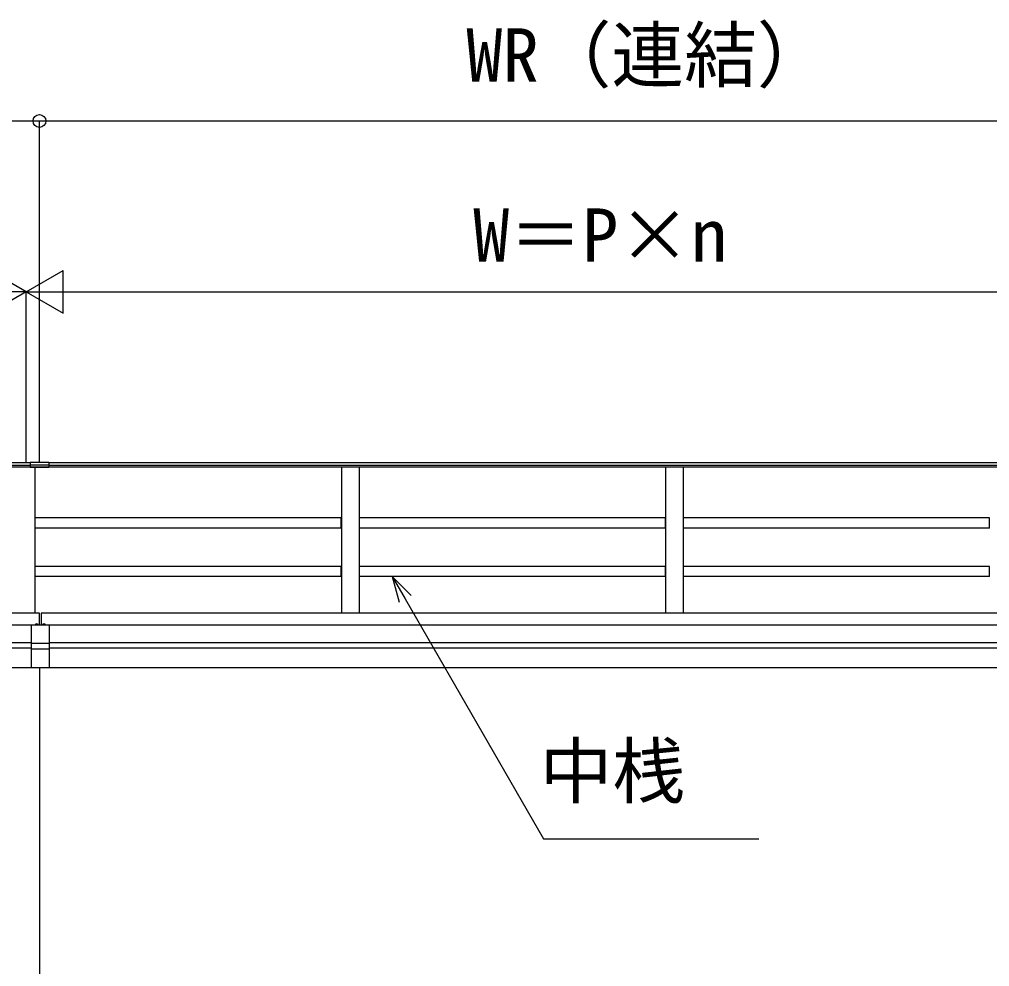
# Model space of a CAD drawing. Units: millimetres, scale not verified. Extents: x -10500 to 10500, y -15600 to 15524.
# Drawn here: x -4172 to -1448, y -3704 to -1045 of the extents above; entities that cross this region are included whole.
import ezdxf
from ezdxf.enums import TextEntityAlignment as Align

# ---------------------------------------------------------------- set-up
doc = ezdxf.new("R2010")
doc.units = ezdxf.units.MM
doc.header["$LTSCALE"] = 80
doc.layers.add('0-4_YKK_A1', color=4, linetype='Continuous')
doc.layers.add('0-5_YKK_D', color=6, linetype='Continuous')
doc.styles.add('ＭＳ ゴシック', font='')
doc.styles.get('ＭＳ ゴシック').set_extended_font_data('MS Gothic')

msp = doc.modelspace()

# ---------------------------------------------------------------- linework, layer by layer
at = {"layer": '0-4_YKK_A1'}
for p, q in [((-4141.5, -2290.16), (-7825, -2290.16)), ((-4141.5, -2297.1), (-7825, -2297.1)), ((-4141.5, -2302.35), (-7825, -2302.35)), ((-4141.5, -2288.73), (-4141.5, -2303.16)), ((-4089.5, -2288.73), (-4141.5, -2288.73)), ((-4089.5, -2296.46), (-4141.5, -2296.46)), ((-4089.5, -2302.59), (-4141.5, -2302.59)), ((-4089.5, -2303.16), (-4141.5, -2303.16)), ((-4128, -2303.16), (-4128, -2712.17)), ((-4089.5, -2288.73), (-4089.5, -2303.16)), ((-481, -2290.16), (-4089.5, -2290.16)), ((-481, -2297.1), (-4089.5, -2297.1)), ((-481, -2302.35), (-4089.5, -2302.35)), ((-3268, -2302.35), (-3268, -2712.17)), ((-3218, -2302.35), (-3218, -2712.17)), ((-2358, -2302.35), (-2358, -2712.17)), ((-2308, -2302.35), (-2308, -2712.17)), ((-4115.5, -2712.17), (-7825.5, -2712.17)), ((-4115.5, -2744.5), (-4115.5, -2712.17)), ((-480.5, -2712.17), (-4110.5, -2712.17)), ((-4110.5, -2712.17), (-4110.5, -2744.5)), ((-4138, -2745.5), (-7825.5, -2745.5)), ((-4126.98, -2744.5), (-4119.02, -2744.5)), ((-4125.08, -2742.42), (-4124.15, -2744.29)), ((-4124.15, -2744.29), (-4123.75, -2744.5)), ((-4121.86, -2744.29), (-4122.25, -2744.5)), ((-4120.93, -2742.42), (-4121.86, -2744.29)), ((-4106.98, -2744.5), (-4099.02, -2744.5)), ((-4105.08, -2742.42), (-4104.15, -2744.29)), ((-4104.15, -2744.29), (-4103.75, -2744.5)), ((-4101.86, -2744.29), (-4102.25, -2744.5)), ((-4100.93, -2742.42), (-4101.86, -2744.29)), ((-480.5, -2745.5), (-4088, -2745.5)), ((-4138, -2795.5), (-7825.5, -2795.5)), ((-4088, -2796.97), (-4138, -2796.97)), ((-480.5, -2795.5), (-4088, -2795.5)), ((-4138, -2810.5), (-4288, -2810.5)), ((-4088, -2812.73), (-4138, -2812.73)), ((-733, -2810.5), (-4088, -2810.5)), ((-4115.5, -2865.5), (-7592.6, -2865.5)), ((-4115.5, -2865.5), (-4115.5, -4855.5)), ((-713.4, -2865.5), (-4110.5, -2865.5))]:
    msp.add_line(p, q, dxfattribs=at)
for points in [[(-3268.5, -2473.19), (-3268.5, -2444.46), (-4127.5, -2444.46)], [(-3268.5, -2473.19), (-4127.5, -2473.19), (-4127.5, -2444.46)], [(-2358.5, -2473.19), (-2358.5, -2444.46), (-3217.5, -2444.46)], [(-2358.5, -2473.19), (-3217.5, -2473.19), (-3217.5, -2444.46)], [(-1448.5, -2473.19), (-1448.5, -2444.46), (-2307.5, -2444.46)], [(-1448.5, -2473.19), (-2307.5, -2473.19), (-2307.5, -2444.46)], [(-3268.5, -2609.51), (-3268.5, -2580.78), (-4127.5, -2580.78)], [(-3268.5, -2609.51), (-4127.5, -2609.51), (-4127.5, -2580.78)], [(-2358.5, -2609.51), (-2358.5, -2580.78), (-3217.5, -2580.78)], [(-2358.5, -2609.51), (-3217.5, -2609.51), (-3217.5, -2580.78)], [(-1448.5, -2609.51), (-1448.5, -2580.78), (-2307.5, -2580.78)], [(-1448.5, -2609.51), (-2307.5, -2609.51), (-2307.5, -2580.78)]]:
    msp.add_lwpolyline(points, dxfattribs=at)
msp.add_lwpolyline([(-4138, -2744.5), (-4088, -2744.5), (-4088, -2865.5), (-4138, -2865.5)], close=True, dxfattribs=at)
for centre, radius, start, end in [((-4126.98, -2744.23), 0.274, 142.28591, 270), ((-4123, -2747.3), 5.3, 37.71409, 142.28591), ((-4119.02, -2744.23), 0.274, 270, 37.71409), ((-4106.98, -2744.23), 0.274, 142.28591, 270), ((-4103, -2747.3), 5.3, 37.71409, 142.28591), ((-4099.02, -2744.23), 0.274, 270, 37.71409)]:
    msp.add_arc(centre, radius, start, end, dxfattribs=at)
at = {"layer": '0-5_YKK_D'}
for p, q in [((-7830.5, -1330.16), (-4115.5, -1330.16)), ((-4115.5, -2287.73), (-4115.5, -1329.16)), ((-4115.5, -2287.73), (-4115.5, -1329.16)), ((-4115.5, -1330.16), (-475.5, -1330.16)), ((-4153, -1810.16), (-4256.92, -1750.16)), ((-4153, -1810.16), (-4049.08, -1750.16)), ((-4049.08, -1870.16), (-4049.08, -1750.16)), ((-4153, -1810.16), (-4360.85, -1810.16)), ((-4153, -1810.16), (-4256.92, -1870.16)), ((-4153, -2289.16), (-4153, -1809.16)), ((-4153, -2289.16), (-4153, -1809.16)), ((-4153, -1810.16), (-4049.08, -1870.16)), ((-4153, -1810.16), (-3945.15, -1810.16)), ((-4033, -1810.16), (-633, -1810.16))]:
    msp.add_line(p, q, dxfattribs=at)
for points in [[(-3072.35, -2662.21), (-3125.06, -2609.51), (-3105.76, -2681.51)], [(-3125.06, -2609.51), (-3089.06, -2671.86), (-2700.13, -3345.5), (-2096.25, -3345.5)]]:
    msp.add_lwpolyline(points, dxfattribs=at)
msp.add_circle((-4115.5, -1330.16), 18, dxfattribs=at)
msp.add_circle((-4115.5, -1330.16), 18, dxfattribs=at)

# ---------------------------------------------------------------- texts
at = {"layer": '0-5_YKK_D', "style": 'ＭＳ ゴシック'}
for s, p in [('WR（連結）', (-2917.35, -1264.66)), ('W＝P×n', (-2898.06, -1770.16)), ('中桟', (-2711.3, -3274.93))]:
    msp.add_text(s, height=149.6, dxfattribs=at).set_placement(p, align=Align.BOTTOM_LEFT)

doc.saveas('drawing.dxf')
